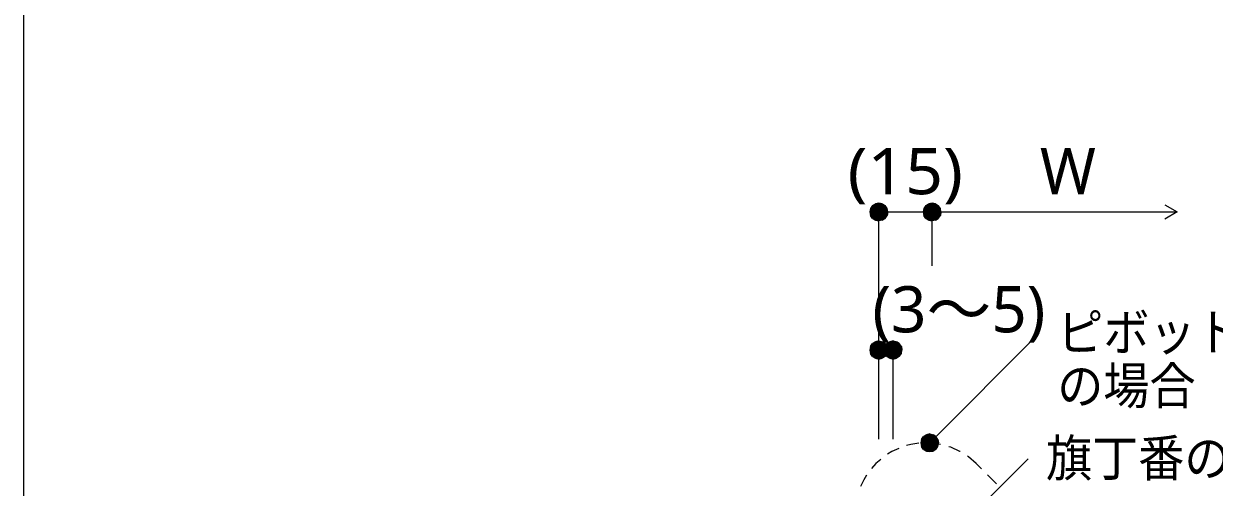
# Model space of a CAD drawing. Header units: millimetres. Extents: x 0 to 420, y 0 to 297.
# Drawn here: x 0.2 to 67.3, y 122.4 to 148.5 of the extents above; entities that cross this region are included whole.
import ezdxf
from ezdxf.enums import TextEntityAlignment as Align

# ---------------------------------------------------------------- set-up
doc = ezdxf.new("R2010")
doc.units = ezdxf.units.MM
doc.styles.add('kst32b', font='NotoSansJP-Variable.ttf')

msp = doc.modelspace()

# ---------------------------------------------------------------- hatches: boundary and pattern name
h = msp.add_hatch(color=7)
h.paths.add_polyline_path([(48.366, 138.388), (48.175, 138.367), (48.366, 137.901), (48.366, 138.388)])
h.paths.add_polyline_path([(48.175, 138.367), (48.366, 137.901), (48.006, 138.261), (48.175, 138.367)])
h.paths.add_polyline_path([(48.366, 137.901), (48.006, 138.261), (47.9, 138.091), (48.366, 137.901)])
h = msp.add_hatch(color=7)
h.paths.add_polyline_path([(48.832, 138.091), (48.726, 138.261), (48.366, 137.901), (48.832, 138.091)])
h.paths.add_polyline_path([(48.726, 138.261), (48.366, 137.901), (48.556, 138.367), (48.726, 138.261)])
h.paths.add_polyline_path([(48.366, 137.901), (48.556, 138.367), (48.366, 138.388), (48.366, 137.901)])
h = msp.add_hatch(color=7)
h.paths.add_polyline_path([(51.371, 138.388), (51.181, 138.367), (51.371, 137.901), (51.371, 138.388)])
h.paths.add_polyline_path([(51.181, 138.367), (51.371, 137.901), (51.012, 138.261), (51.181, 138.367)])
h.paths.add_polyline_path([(51.371, 137.901), (51.012, 138.261), (50.906, 138.091), (51.371, 137.901)])
h = msp.add_hatch(color=7)
h.paths.add_polyline_path([(51.837, 138.091), (51.71, 138.261), (51.371, 137.901), (51.837, 138.091)])
h.paths.add_polyline_path([(51.71, 138.261), (51.371, 137.901), (51.562, 138.367), (51.71, 138.261)])
h.paths.add_polyline_path([(51.371, 137.901), (51.562, 138.367), (51.371, 138.388), (51.371, 137.901)])
for points in [[(47.9, 138.091), (47.858, 137.901), (48.366, 137.901), (47.9, 138.091)], [(50.906, 138.091), (50.864, 137.901), (51.371, 137.901), (50.906, 138.091)], [(48.175, 129.667), (48.366, 129.625), (48.366, 130.133), (48.175, 129.667)], [(48.98, 129.667), (49.17, 129.625), (49.17, 130.133), (48.98, 129.667)], [(51.054, 124.439), (51.245, 124.418), (51.245, 124.904), (51.054, 124.439)]]:
    msp.add_hatch(color=7).paths.add_polyline_path(points)
h = msp.add_hatch(color=7)
h.paths.add_polyline_path([(47.858, 137.901), (47.9, 137.71), (48.366, 137.901), (47.858, 137.901)])
h.paths.add_polyline_path([(47.9, 137.71), (48.366, 137.901), (48.006, 137.541), (47.9, 137.71)])
h.paths.add_polyline_path([(48.366, 137.901), (48.006, 137.541), (48.175, 137.435), (48.366, 137.901)])
h = msp.add_hatch(color=7)
h.paths.add_polyline_path([(48.175, 137.435), (48.366, 137.393), (48.366, 137.901), (48.175, 137.435)])
h.paths.add_polyline_path([(48.366, 137.393), (48.366, 137.901), (48.556, 137.435), (48.366, 137.393)])
h.paths.add_polyline_path([(48.366, 137.901), (48.556, 137.435), (48.726, 137.541), (48.366, 137.901)])
h = msp.add_hatch(color=7)
h.paths.add_polyline_path([(48.726, 137.541), (48.832, 137.71), (48.366, 137.901), (48.726, 137.541)])
h.paths.add_polyline_path([(48.832, 137.71), (48.366, 137.901), (48.874, 137.901), (48.832, 137.71)])
h.paths.add_polyline_path([(48.366, 137.901), (48.874, 137.901), (48.832, 138.091), (48.366, 137.901)])
h = msp.add_hatch(color=7)
h.paths.add_polyline_path([(50.864, 137.901), (50.906, 137.71), (51.371, 137.901), (50.864, 137.901)])
h.paths.add_polyline_path([(50.906, 137.71), (51.371, 137.901), (51.012, 137.541), (50.906, 137.71)])
h.paths.add_polyline_path([(51.371, 137.901), (51.012, 137.541), (51.181, 137.435), (51.371, 137.901)])
h = msp.add_hatch(color=7)
h.paths.add_polyline_path([(51.181, 137.435), (51.371, 137.393), (51.371, 137.901), (51.181, 137.435)])
h.paths.add_polyline_path([(51.371, 137.393), (51.371, 137.901), (51.562, 137.435), (51.371, 137.393)])
h.paths.add_polyline_path([(51.371, 137.901), (51.562, 137.435), (51.71, 137.541), (51.371, 137.901)])
h = msp.add_hatch(color=7)
h.paths.add_polyline_path([(51.71, 137.541), (51.837, 137.71), (51.371, 137.901), (51.71, 137.541)])
h.paths.add_polyline_path([(51.837, 137.71), (51.371, 137.901), (51.858, 137.901), (51.837, 137.71)])
h.paths.add_polyline_path([(51.371, 137.901), (51.858, 137.901), (51.837, 138.091), (51.371, 137.901)])
h = msp.add_hatch(color=7)
h.paths.add_polyline_path([(48.175, 130.598), (48.006, 130.492), (48.366, 130.133), (48.175, 130.598)])
h.paths.add_polyline_path([(48.006, 130.492), (48.366, 130.133), (47.9, 130.323), (48.006, 130.492)])
h.paths.add_polyline_path([(48.366, 130.133), (47.9, 130.323), (47.858, 130.133), (48.366, 130.133)])
h = msp.add_hatch(color=7)
h.paths.add_polyline_path([(47.858, 130.133), (47.9, 129.942), (48.366, 130.133), (47.858, 130.133)])
h.paths.add_polyline_path([(47.9, 129.942), (48.366, 130.133), (48.006, 129.773), (47.9, 129.942)])
h.paths.add_polyline_path([(48.366, 130.133), (48.006, 129.773), (48.175, 129.667), (48.366, 130.133)])
h = msp.add_hatch(color=7)
h.paths.add_polyline_path([(48.726, 130.492), (48.556, 130.598), (48.366, 130.133), (48.726, 130.492)])
h.paths.add_polyline_path([(48.556, 130.598), (48.366, 130.133), (48.366, 130.641), (48.556, 130.598)])
h.paths.add_polyline_path([(48.366, 130.133), (48.366, 130.641), (48.175, 130.598), (48.366, 130.133)])
h = msp.add_hatch(color=7)
h.paths.add_polyline_path([(48.832, 129.942), (48.874, 130.133), (48.366, 130.133), (48.832, 129.942)])
h.paths.add_polyline_path([(48.874, 130.133), (48.366, 130.133), (48.832, 130.323), (48.874, 130.133)])
h.paths.add_polyline_path([(48.366, 130.133), (48.832, 130.323), (48.726, 130.492), (48.366, 130.133)])
h = msp.add_hatch(color=7)
h.paths.add_polyline_path([(48.366, 129.625), (48.556, 129.667), (48.366, 130.133), (48.366, 129.625)])
h.paths.add_polyline_path([(48.556, 129.667), (48.366, 130.133), (48.726, 129.773), (48.556, 129.667)])
h.paths.add_polyline_path([(48.366, 130.133), (48.726, 129.773), (48.832, 129.942), (48.366, 130.133)])
h = msp.add_hatch(color=7)
h.paths.add_polyline_path([(48.98, 130.598), (48.81, 130.492), (49.17, 130.133), (48.98, 130.598)])
h.paths.add_polyline_path([(48.81, 130.492), (49.17, 130.133), (48.705, 130.323), (48.81, 130.492)])
h.paths.add_polyline_path([(49.17, 130.133), (48.705, 130.323), (48.662, 130.133), (49.17, 130.133)])
h = msp.add_hatch(color=7)
h.paths.add_polyline_path([(48.662, 130.133), (48.705, 129.942), (49.17, 130.133), (48.662, 130.133)])
h.paths.add_polyline_path([(48.705, 129.942), (49.17, 130.133), (48.81, 129.773), (48.705, 129.942)])
h.paths.add_polyline_path([(49.17, 130.133), (48.81, 129.773), (48.98, 129.667), (49.17, 130.133)])
h = msp.add_hatch(color=7)
h.paths.add_polyline_path([(49.509, 130.492), (49.361, 130.598), (49.17, 130.133), (49.509, 130.492)])
h.paths.add_polyline_path([(49.361, 130.598), (49.17, 130.133), (49.17, 130.641), (49.361, 130.598)])
h.paths.add_polyline_path([(49.17, 130.133), (49.17, 130.641), (48.98, 130.598), (49.17, 130.133)])
h = msp.add_hatch(color=7)
h.paths.add_polyline_path([(49.636, 129.942), (49.657, 130.133), (49.17, 130.133), (49.636, 129.942)])
h.paths.add_polyline_path([(49.657, 130.133), (49.17, 130.133), (49.636, 130.323), (49.657, 130.133)])
h.paths.add_polyline_path([(49.17, 130.133), (49.636, 130.323), (49.509, 130.492), (49.17, 130.133)])
h = msp.add_hatch(color=7)
h.paths.add_polyline_path([(49.17, 129.625), (49.361, 129.667), (49.17, 130.133), (49.17, 129.625)])
h.paths.add_polyline_path([(49.361, 129.667), (49.17, 130.133), (49.509, 129.773), (49.361, 129.667)])
h.paths.add_polyline_path([(49.17, 130.133), (49.509, 129.773), (49.636, 129.942), (49.17, 130.133)])
h = msp.add_hatch(color=7)
h.paths.add_polyline_path([(51.054, 125.37), (50.885, 125.264), (51.245, 124.904), (51.054, 125.37)])
h.paths.add_polyline_path([(50.885, 125.264), (51.245, 124.904), (50.779, 125.095), (50.885, 125.264)])
h.paths.add_polyline_path([(51.245, 124.904), (50.779, 125.095), (50.737, 124.904), (51.245, 124.904)])
h = msp.add_hatch(color=7)
h.paths.add_polyline_path([(50.737, 124.904), (50.779, 124.714), (51.245, 124.904), (50.737, 124.904)])
h.paths.add_polyline_path([(50.779, 124.714), (51.245, 124.904), (50.885, 124.545), (50.779, 124.714)])
h.paths.add_polyline_path([(51.245, 124.904), (50.885, 124.545), (51.054, 124.439), (51.245, 124.904)])
h = msp.add_hatch(color=7)
h.paths.add_polyline_path([(51.583, 125.264), (51.435, 125.37), (51.245, 124.904), (51.583, 125.264)])
h.paths.add_polyline_path([(51.435, 125.37), (51.245, 124.904), (51.245, 125.412), (51.435, 125.37)])
h.paths.add_polyline_path([(51.245, 124.904), (51.245, 125.412), (51.054, 125.37), (51.245, 124.904)])
h = msp.add_hatch(color=7)
h.paths.add_polyline_path([(51.689, 124.714), (51.731, 124.904), (51.245, 124.904), (51.689, 124.714)])
h.paths.add_polyline_path([(51.731, 124.904), (51.245, 124.904), (51.689, 125.095), (51.731, 124.904)])
h.paths.add_polyline_path([(51.245, 124.904), (51.689, 125.095), (51.583, 125.264), (51.245, 124.904)])
h = msp.add_hatch(color=7)
h.paths.add_polyline_path([(51.245, 124.418), (51.435, 124.439), (51.245, 124.904), (51.245, 124.418)])
h.paths.add_polyline_path([(51.435, 124.439), (51.245, 124.904), (51.583, 124.545), (51.435, 124.439)])
h.paths.add_polyline_path([(51.245, 124.904), (51.583, 124.545), (51.689, 124.714), (51.245, 124.904)])

# ---------------------------------------------------------------- linework, layer by layer
at = {"lineweight": 13}
msp.add_lwpolyline([(0.191, 0), (0.191, 296.968), (420.158, 296.968), (420.158, 0)], close=True, dxfattribs=at)
at = {"lineweight": 0}
for points in [[(48.366, 137.901), (48.006, 138.261), (47.9, 138.091)], [(48.175, 138.367), (48.366, 137.901), (48.006, 138.261)], [(48.366, 138.388), (48.175, 138.367), (48.366, 137.901)], [(48.366, 137.901), (48.556, 138.367), (48.366, 138.388)], [(48.726, 138.261), (48.366, 137.901), (48.556, 138.367)], [(48.832, 138.091), (48.726, 138.261), (48.366, 137.901)], [(51.371, 137.901), (51.012, 138.261), (50.906, 138.091)], [(51.181, 138.367), (51.371, 137.901), (51.012, 138.261)], [(51.371, 138.388), (51.181, 138.367), (51.371, 137.901)], [(51.371, 137.901), (51.562, 138.367), (51.371, 138.388)], [(51.71, 138.261), (51.371, 137.901), (51.562, 138.367)], [(51.837, 138.091), (51.71, 138.261), (51.371, 137.901)], [(47.9, 138.091), (47.858, 137.901), (48.366, 137.901)], [(47.858, 137.901), (47.9, 137.71), (48.366, 137.901)], [(47.9, 137.71), (48.366, 137.901), (48.006, 137.541)], [(48.366, 137.901), (48.006, 137.541), (48.175, 137.435)], [(48.175, 137.435), (48.366, 137.393), (48.366, 137.901)], [(48.366, 137.901), (48.874, 137.901), (48.832, 138.091)], [(48.366, 137.393), (48.366, 137.901), (48.556, 137.435)], [(48.366, 137.901), (48.556, 137.435), (48.726, 137.541)], [(48.726, 137.541), (48.832, 137.71), (48.366, 137.901)], [(48.832, 137.71), (48.366, 137.901), (48.874, 137.901)], [(50.906, 138.091), (50.864, 137.901), (51.371, 137.901)], [(50.864, 137.901), (50.906, 137.71), (51.371, 137.901)], [(50.906, 137.71), (51.371, 137.901), (51.012, 137.541)], [(51.371, 137.901), (51.012, 137.541), (51.181, 137.435)], [(51.181, 137.435), (51.371, 137.393), (51.371, 137.901)], [(51.371, 137.901), (51.858, 137.901), (51.837, 138.091)], [(51.371, 137.393), (51.371, 137.901), (51.562, 137.435)], [(51.371, 137.901), (51.562, 137.435), (51.71, 137.541)], [(51.71, 137.541), (51.837, 137.71), (51.371, 137.901)], [(51.837, 137.71), (51.371, 137.901), (51.858, 137.901)], [(48.366, 130.133), (47.9, 130.323), (47.858, 130.133)], [(47.858, 130.133), (47.9, 129.942), (48.366, 130.133)], [(48.006, 130.492), (48.366, 130.133), (47.9, 130.323)], [(47.9, 129.942), (48.366, 130.133), (48.006, 129.773)], [(48.175, 130.598), (48.006, 130.492), (48.366, 130.133)], [(48.366, 130.133), (48.006, 129.773), (48.175, 129.667)], [(48.366, 130.133), (48.366, 130.641), (48.175, 130.598)], [(48.175, 129.667), (48.366, 129.625), (48.366, 130.133)], [(48.556, 130.598), (48.366, 130.133), (48.366, 130.641)], [(48.726, 130.492), (48.556, 130.598), (48.366, 130.133)], [(48.366, 130.133), (48.832, 130.323), (48.726, 130.492)], [(48.874, 130.133), (48.366, 130.133), (48.832, 130.323)], [(48.366, 129.625), (48.556, 129.667), (48.366, 130.133)], [(48.556, 129.667), (48.366, 130.133), (48.726, 129.773)], [(48.366, 130.133), (48.726, 129.773), (48.832, 129.942)], [(48.832, 129.942), (48.874, 130.133), (48.366, 130.133)], [(49.17, 130.133), (48.705, 130.323), (48.662, 130.133)], [(48.662, 130.133), (48.705, 129.942), (49.17, 130.133)], [(48.81, 130.492), (49.17, 130.133), (48.705, 130.323)], [(48.705, 129.942), (49.17, 130.133), (48.81, 129.773)], [(48.98, 130.598), (48.81, 130.492), (49.17, 130.133)], [(49.17, 130.133), (48.81, 129.773), (48.98, 129.667)], [(49.17, 130.133), (49.17, 130.641), (48.98, 130.598)], [(48.98, 129.667), (49.17, 129.625), (49.17, 130.133)], [(49.361, 130.598), (49.17, 130.133), (49.17, 130.641)], [(49.509, 130.492), (49.361, 130.598), (49.17, 130.133)], [(49.17, 130.133), (49.636, 130.323), (49.509, 130.492)], [(49.657, 130.133), (49.17, 130.133), (49.636, 130.323)], [(49.17, 129.625), (49.361, 129.667), (49.17, 130.133)], [(49.361, 129.667), (49.17, 130.133), (49.509, 129.773)], [(49.17, 130.133), (49.509, 129.773), (49.636, 129.942)], [(49.636, 129.942), (49.657, 130.133), (49.17, 130.133)], [(51.245, 124.904), (50.779, 125.095), (50.737, 124.904)], [(50.737, 124.904), (50.779, 124.714), (51.245, 124.904)], [(50.885, 125.264), (51.245, 124.904), (50.779, 125.095)], [(50.779, 124.714), (51.245, 124.904), (50.885, 124.545)], [(51.054, 125.37), (50.885, 125.264), (51.245, 124.904)], [(51.245, 124.904), (50.885, 124.545), (51.054, 124.439)], [(51.245, 124.904), (51.245, 125.412), (51.054, 125.37)], [(51.054, 124.439), (51.245, 124.418), (51.245, 124.904)], [(51.435, 125.37), (51.245, 124.904), (51.245, 125.412)], [(51.583, 125.264), (51.435, 125.37), (51.245, 124.904)], [(51.245, 124.904), (51.689, 125.095), (51.583, 125.264)], [(51.731, 124.904), (51.245, 124.904), (51.689, 125.095)], [(51.245, 124.418), (51.435, 124.439), (51.245, 124.904)], [(51.435, 124.439), (51.245, 124.904), (51.583, 124.545)], [(51.245, 124.904), (51.583, 124.545), (51.689, 124.714)], [(51.689, 124.714), (51.731, 124.904), (51.245, 124.904)]]:
    msp.add_lwpolyline(points, close=True, dxfattribs=at)
at = {"lineweight": 13}
for points in [[(64.474, 138.303), (65.172, 137.901), (64.474, 137.499)], [(48.366, 125.116), (48.366, 137.901), (51.371, 137.901)], [(51.371, 134.874), (51.371, 137.901), (65.172, 137.901)], [(51.245, 124.904), (57.404, 131.085)], [(49.17, 130.133), (48.366, 130.133)], [(49.17, 125.116), (49.17, 130.133)], [(50.631, 124.883), (50.165, 124.82), (49.932, 124.756)], [(51.837, 124.82), (51.308, 124.904), (51.118, 124.904)], [(49.488, 124.587), (49.107, 124.418), (48.853, 124.269)], [(52.959, 124.418), (52.938, 124.418), (52.43, 124.672), (52.303, 124.693)], [(53.848, 123.74), (53.425, 124.121), (53.361, 124.164)], [(48.472, 123.973), (48.196, 123.74), (47.964, 123.465)], [(49.149, 116.374), (56.79, 124.015)], [(53.848, 123.74), (54.144, 123.444)], [(47.667, 123.084), (47.519, 122.83), (47.329, 122.449)], [(54.483, 123.105), (54.991, 122.597)]]:
    msp.add_lwpolyline(points, dxfattribs=at)

# ---------------------------------------------------------------- texts
at = {"style": 'kst32b'}
for s, height, p, p2 in [('(15)', 2.5989, (46.609, 138.896), (53.106, 138.896)), ('(3～5)', 2.5989, (48.006, 131.127), (57.752, 131.127)), ('ピボットヒンジ', 2.0791, (58.42, 130.09), (76.612, 130.09)), ('の場合', 2.0791, (58.42, 127.085), (66.217, 127.085)), ('旗丁番の場合', 2.0791, (57.785, 123.021), (73.378, 123.021))]:
    msp.add_text(s, height=height, dxfattribs=at).set_placement(p, p2, align=Align.FIT)
msp.add_text('W', height=2.599, dxfattribs=at).set_placement((57.446, 138.896))

doc.saveas('drawing.dxf')
